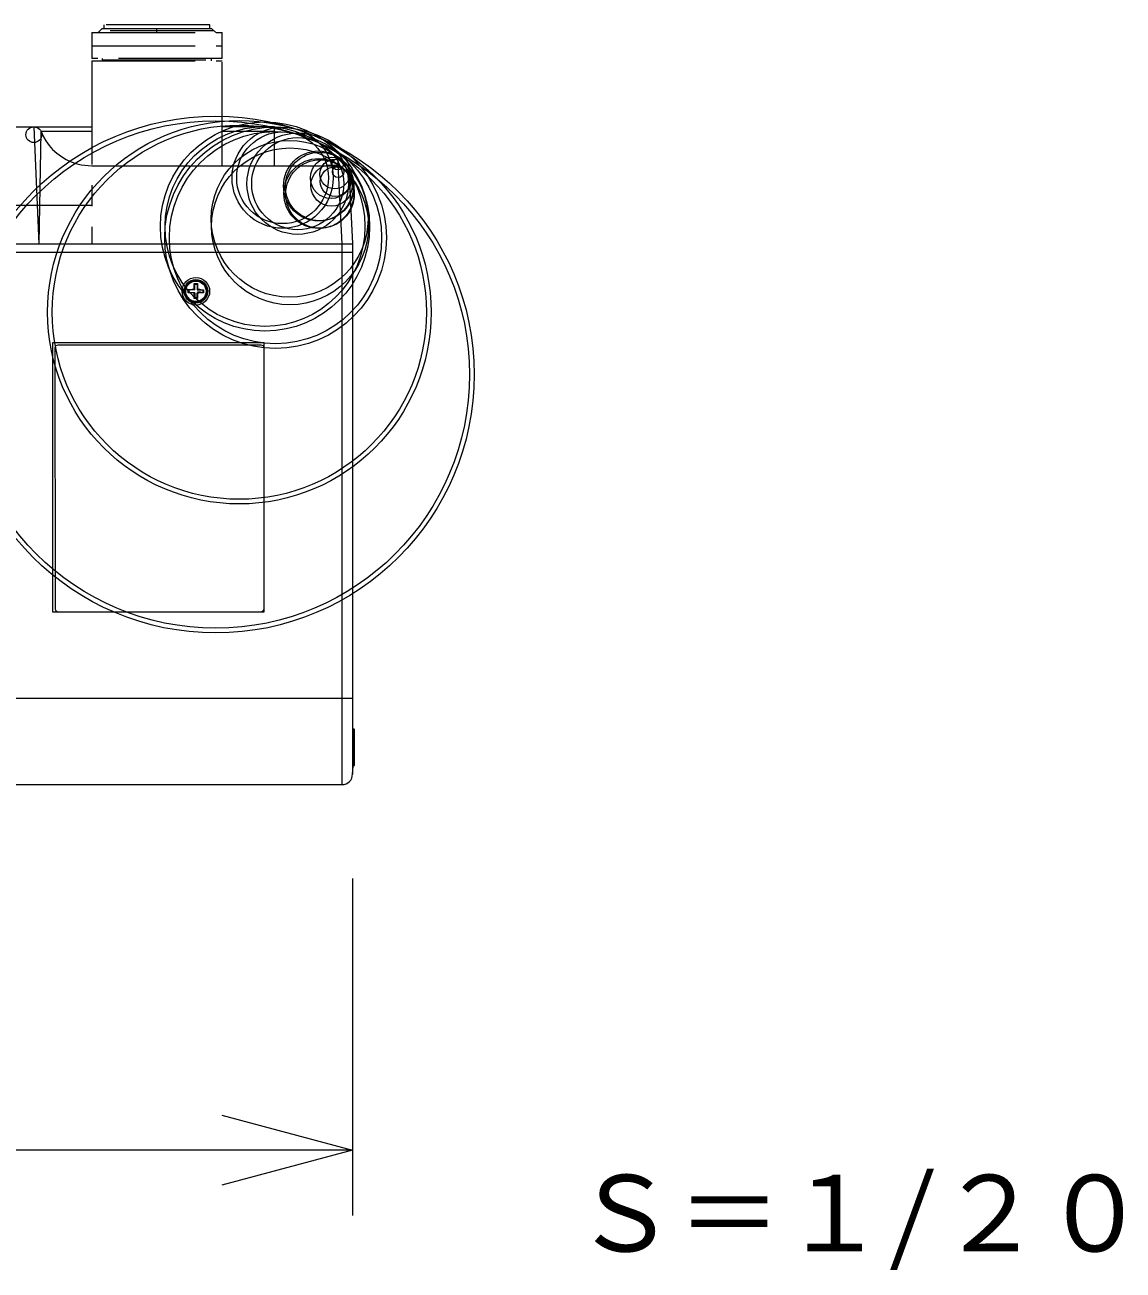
# Model space of a CAD drawing. Units: millimetres, scale not verified. Extents: x -62 to 63, y -57 to 57.
# Drawn here: x 38.95 to 59.98, y -4.42 to 19.43 of the extents above; entities that cross this region are included whole.
import ezdxf
from ezdxf.enums import TextEntityAlignment as Align

# ---------------------------------------------------------------- set-up
doc = ezdxf.new("R2010")
doc.units = ezdxf.units.MM
doc.header["$LTSCALE"] = 0.125
doc.linetypes.add('USER2', pattern=[31.75, 15.875, -3.175, 3.175, -3.175, 3.175, -3.175])
for name, color, linetype, lineweight in [('0-0_0', 7, 'Continuous', 20), ('0-5_SUNPO', 3, 'Continuous', 18), ('0-6_GAIKEI', 1, 'Continuous', 18)]:
    doc.layers.add(name, color=color, linetype=linetype, lineweight=lineweight)
doc.layers.add('0-4_TOUROKU', color=7, linetype='Continuous')
doc.styles.add('ＭＳ ゴシック', font='')
doc.styles.get('ＭＳ ゴシック').set_extended_font_data('MS Gothic')

# ---------------------------------------------------------------- blocks, each defined once
blk = doc.blocks.new('_Open30')
at = {"layer": '0-0_0'}
blk.add_line((0, 0), (-1, 0), dxfattribs=at)
blk.add_lwpolyline([(-1, 0.26795), (0, 0), (-1, -0.26795)], dxfattribs=at)
blk = doc.blocks.new('D1')
at = {"layer": '0-5_SUNPO'}
for p, q in [((69.7181, 317.3729), (69.7181, 310.1307)), ((109.7181, 316.5808), (109.7181, 310.1307)), ((107.2181, 311.3807), (72.2181, 311.3807))]:
    blk.add_line(p, q, dxfattribs=at)
at = {"layer": '0-5_SUNPO', "xscale": 2.5, "yscale": 2.5, "rotation": 180}
blk.add_blockref('_Open30', (69.7181, 311.3807), dxfattribs=at)
at = {"layer": '0-5_SUNPO', "xscale": 2.5, "yscale": 2.5}
blk.add_blockref('_Open30', (109.7181, 311.3807), dxfattribs=at)
at = {"layer": '0-5_SUNPO', "color": 7, "style": 'ＭＳ ゴシック'}
blk.add_text('800', height=1.833, dxfattribs=at).set_placement((87.8431, 312.0057), align=Align.BOTTOM_LEFT)

msp = doc.modelspace()

# ---------------------------------------------------------------- linework, layer by layer
at = {"layer": '0-6_GAIKEI', "color": 9, "linetype": 'USER2'}
for p, q in [((40.4335, 19.3616), (40.3555, 19.2833)), ((42.5739, 19.3169), (40.3889, 19.3169)), ((42.4961, 19.4282), (40.4671, 19.4282)), ((41.4817, 19.2834), (41.4817, 19.3615)), ((42.4959, 19.3616), (42.4961, 19.4282)), ((42.6074, 19.2833), (42.5295, 19.3613)), ((40.233, 19.2834), (42.7301, 19.2837)), ((40.233, 19.2834), (40.233, 18.7818)), ((42.7301, 18.7818), (42.7301, 19.2833)), ((40.233, 19.0271), (42.7303, 19.0271)), ((40.2328, 18.7371), (40.2329, 15.2349)), ((42.7301, 18.7818), (40.233, 18.7818)), ((40.233, 18.7371), (42.7303, 18.7371)), ((40.4335, 18.7816), (40.4334, 18.7371)), ((40.4334, 18.7595), (42.5295, 18.7595)), ((42.5295, 18.7372), (42.5294, 18.7818)), ((42.7301, 16.729), (42.73, 18.7374))]:
    msp.add_line(p, q, dxfattribs=at)
at = {"layer": '0-6_GAIKEI', "color": 7}
for p, q in [((31.883, 17.4758), (40.2328, 17.4757)), ((43.7335, 17.4758), (42.7301, 17.4757)), ((45.1482, 16.7755), (45.2274, 15.2348)), ((45.2274, 15.2349), (45.2274, 5.0786)), ((8.9276, 4.8785), (45.0273, 4.8785))]:
    msp.add_line(p, q, dxfattribs=at)
at = {"layer": '0-6_GAIKEI'}
for p, q in [((39.2298, 15.2349), (39.1292, 17.4757)), ((43.7333, 16.7289), (43.7332, 17.4761)), ((39.2298, 15.2348), (39.2629, 17.3865)), ((40.2329, 17.3865), (39.2629, 17.3865)), ((43.7335, 17.3865), (42.7301, 17.3864)), ((40.233, 16.7287), (44.9555, 16.729)), ((45.0268, 15.2348), (44.9486, 16.8737)), ((40.2329, 15.9706), (31.7604, 15.9706)), ((8.7274, 15.0788), (45.2274, 15.0788)), ((8.8722, 15.2349), (45.2274, 15.2349)), ((42.0834, 14.2982), (42.0834, 14.3544)), ((42.2061, 14.3541), (42.0834, 14.3541)), ((42.0945, 14.3542), (42.0945, 14.2982)), ((42.1168, 14.3542), (42.1612, 14.3655)), ((42.1727, 14.3541), (42.1612, 14.3655)), ((42.1612, 14.3655), (42.1837, 14.3655)), ((42.195, 14.3764), (42.195, 14.4769)), ((42.195, 14.4769), (42.2621, 14.4769)), ((42.2061, 14.4657), (42.195, 14.4768)), ((42.2061, 14.3541), (42.2061, 14.4657)), ((42.2061, 14.4657), (42.2507, 14.4657)), ((42.2507, 14.4657), (42.2616, 14.4769)), ((42.2507, 14.4657), (42.2507, 14.3541)), ((42.2619, 14.3096), (42.2619, 14.187)), ((42.3175, 14.3096), (42.2619, 14.3096)), ((42.2621, 14.4769), (42.2621, 14.3764)), ((42.2621, 14.3764), (42.273, 14.3764)), ((42.2729, 14.3096), (42.2839, 14.2985)), ((42.2953, 14.3654), (42.34, 14.3541)), ((42.2061, 14.2982), (42.0834, 14.2982)), ((42.195, 14.187), (42.195, 14.2982)), ((42.2061, 14.2761), (42.195, 14.265)), ((42.2061, 14.1981), (42.195, 14.187)), ((42.2619, 14.187), (42.195, 14.187)), ((42.2061, 14.2982), (42.2061, 14.1981)), ((42.2507, 14.1981), (42.2061, 14.1981)), ((42.2507, 14.1981), (42.2507, 14.2984)), ((42.2619, 14.2759), (42.2507, 14.2874)), ((42.2507, 14.1981), (42.2619, 14.187)), ((42.2839, 14.2985), (42.2619, 14.2759)), ((43.5328, 13.3398), (39.486, 13.3396)), ((39.486, 13.3396), (39.486, 8.1894)), ((39.5307, 13.2394), (39.5308, 8.245)), ((43.4771, 13.2952), (39.5864, 13.2953)), ((43.5328, 8.1893), (43.5328, 13.3398)), ((39.486, 8.1894), (43.5328, 8.1893)), ((45.2274, 5.9485), (45.2498, 5.9485)), ((45.2274, 5.8259), (45.2498, 5.8259)), ((45.2274, 5.7479), (45.2606, 5.7479)), ((45.2498, 5.8259), (45.2606, 5.8152)), ((45.2607, 5.7479), (45.2608, 5.302)), ((45.2274, 5.3017), (45.2606, 5.3017)), ((45.2384, 5.2241), (45.2384, 5.3019)), ((45.2607, 5.3019), (45.2607, 5.2465)), ((45.2274, 5.2242), (45.2384, 5.2241)), ((45.2274, 5.0789), (45.2384, 5.2241)), ((45.2606, 5.2464), (45.2384, 5.2242))]:
    msp.add_line(p, q, dxfattribs=at)
at = {"layer": '0-6_GAIKEI', "color": 9, "linetype": 'USER2'}
for points in [[(40.4335, 19.3616), (41.4817, 19.3615), (42.5292, 19.3616)], [(40.4671, 19.4282), (40.4671, 19.4267), (40.467, 19.3736), (40.467, 19.3672), (40.467, 19.3629), (40.467, 19.3614)]]:
    msp.add_lwpolyline(points, dxfattribs=at)
at = {"layer": '0-6_GAIKEI'}
for points in [[(39.2629, 17.3865), (39.3076, 17.2862), (39.3523, 17.2082), (39.419, 17.1189), (39.486, 17.041), (39.564, 16.974), (39.6532, 16.9072), (39.7424, 16.8514), (39.8428, 16.8068), (39.932, 16.7733), (40.0323, 16.751), (40.233, 16.7287)], [(45.0265, 4.8782), (45.0267, 6.5284), (45.0268, 15.0788), (45.0268, 15.2348)], [(42.1837, 14.3655), (42.1837, 14.3764), (42.195, 14.3764)], [(42.2507, 14.3541), (42.3733, 14.3541), (42.3733, 14.2984), (42.2507, 14.2984)], [(42.273, 14.3764), (42.273, 14.3654), (42.2953, 14.3654), (42.2839, 14.3542)], [(42.3621, 14.3542), (42.3621, 14.2982), (42.3175, 14.3096)], [(42.1948, 14.2874), (42.1837, 14.2874), (42.1837, 14.2982)], [(39.5864, 13.2953), (39.5417, 13.284), (39.5307, 13.2394)], [(43.5328, 13.2395), (43.5216, 13.2842), (43.4771, 13.2952)], [(39.5308, 8.245), (39.5417, 8.2117), (39.5864, 8.1894)], [(43.4771, 8.1895), (43.5217, 8.2114), (43.5328, 8.2453)], [(45.2274, 6.5283), (45.0267, 6.5284), (8.7273, 6.5284)], [(45.2384, 5.9486), (45.2385, 5.748), (45.2385, 5.302)], [(45.2498, 5.9485), (45.2606, 5.9377), (45.2606, 5.2464)]]:
    msp.add_lwpolyline(points, dxfattribs=at)
at = {"layer": '0-6_GAIKEI', "color": 7}
for centre, radius in [((42.6078, 12.7322), 4.9486), ((43.0598, 13.9259), 3.6722), ((43.5508, 15.5668), 2.0031), ((43.7526, 15.3544), 2.1218), ((43.888, 16.5005), 0.9677), ((44.1773, 16.3874), 0.9707)]:
    msp.add_circle(centre, radius, dxfattribs=at)
at = {"layer": '0-6_GAIKEI'}
for centre, radius in [((42.6078, 12.7322), 4.8591), ((39.1256, 17.3255), 0.1503), ((39.1256, 17.3255), 0.1503), ((39.1256, 17.3255), 0.1503), ((39.1256, 17.3255), 0.1503), ((43.0598, 13.9259), 3.5827), ((43.5508, 15.5668), 1.9136), ((43.7526, 15.3544), 2.0323), ((44.023, 15.7146), 1.5014), ((43.888, 16.5005), 0.8782), ((44.1773, 16.3874), 0.8812), ((44.0299, 15.5699), 1.5014), ((44.5761, 16.344), 0.6699), ((44.5981, 16.334), 0.6562), ((44.583, 16.1992), 0.6699), ((44.605, 16.1893), 0.6562), ((44.8181, 16.499), 0.3968), ((44.825, 16.3542), 0.3968), ((44.8876, 16.5711), 0.2843), ((44.8945, 16.4264), 0.2843), ((44.9452, 16.7587), 0.1077), ((44.9521, 16.614), 0.1077), ((42.2285, 14.3263), 0.2633), ((42.2285, 14.3263), 0.2265), ((42.2285, 14.3263), 0.2212), ((42.2285, 14.3263), 0.2107), ((42.2285, 14.3263), 0.1949)]:
    msp.add_circle(centre, radius, dxfattribs=at)
at = {"layer": '0-6_GAIKEI', "color": 7}
msp.add_arc((45.0273, 5.0786), 0.2001, 270, 0, dxfattribs=at)

# ---------------------------------------------------------------- block references
at = {"layer": '0-5_SUNPO'}
msp.add_blockref('D1', (-64.4907, -313.5022), dxfattribs=at)

# ---------------------------------------------------------------- texts
at = {"layer": '0-4_TOUROKU', "style": 'ＭＳ ゴシック'}
msp.add_text('Ｓ＝１/２０', height=1.466, dxfattribs=at).set_placement((49.4427, -4.5022), align=Align.BOTTOM_LEFT)

doc.saveas('drawing.dxf')
